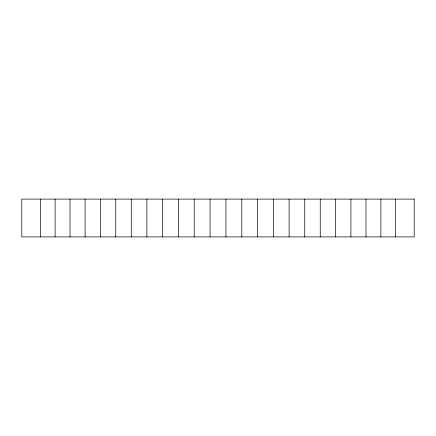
<?xml version="1.0" encoding="UTF-8"?>
<svg xmlns="http://www.w3.org/2000/svg" width="436" height="436" viewBox="0 0 436 436"><rect width="100%" height="100%" fill="white"/><g stroke="black" fill="none" stroke-linecap="round" stroke-linejoin="round"><path stroke-width="0.65" d="M395.594 199.094L395.594 236.906M380.89 199.094L380.89 236.906M365.984 199.094L365.984 236.906M350.898 199.094L350.898 236.906M335.649 199.094L335.649 236.906M320.253 199.094L320.253 236.906M304.737 199.094L304.737 236.906M289.112 199.094L289.112 236.906M273.399 199.094L273.399 236.906M257.616 199.094L257.616 236.906M241.789 199.094L241.789 236.906M225.935 199.094L225.935 236.906M210.065 199.094L210.065 236.906M194.211 199.094L194.211 236.906M178.384 199.094L178.384 236.906M162.601 199.094L162.601 236.906M146.888 199.094L146.888 236.906M131.263 199.094L131.263 236.906M115.747 199.094L115.747 236.906M100.351 199.094L100.351 236.906M85.102 199.094L85.102 236.906M70.016 199.094L70.016 236.906M55.11 199.094L55.11 236.906M40.406 199.094L40.406 236.906M414.2 199.094L21.8 199.094L21.8 236.906L414.2 236.906L414.2 199.094"/></g></svg>
